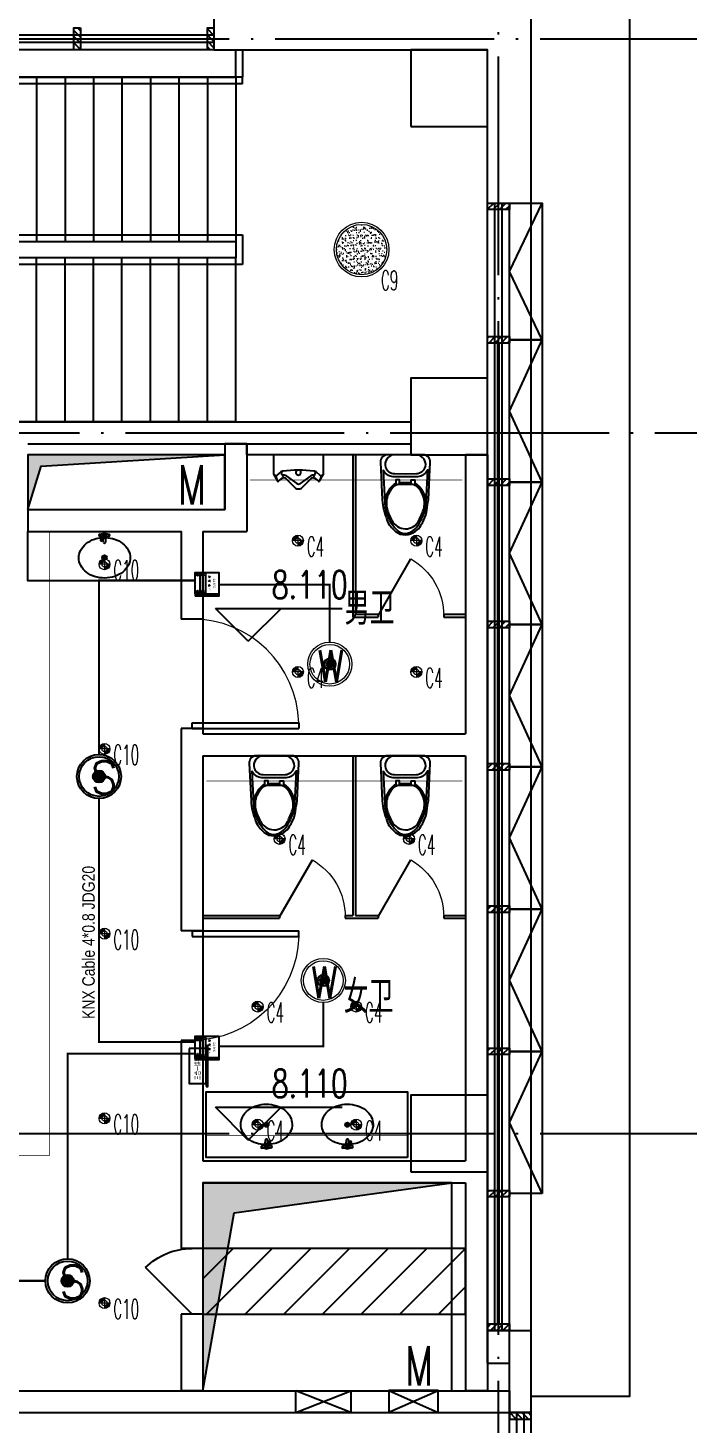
# Model space of a CAD drawing. Extents: x -621157 to 1764546, y -106808 to 741893.
# Drawn here: x 433124 to 439157, y 127345 to 140100 of the extents above; entities that cross this region are included whole.
import ezdxf
from ezdxf.enums import TextEntityAlignment as Align

# ---------------------------------------------------------------- set-up
doc = ezdxf.new("R2010")
doc.units = 0
doc.header["$LTSCALE"] = 1000
doc.header["$MEASUREMENT"] = 0
doc.linetypes.add('XREF-A-101-平面图_t3$0$__DASH', pattern=[0.35, 0.25, -0.1])
doc.linetypes.add('XREF-A-101-平面图_t3$0$DOTE', pattern=[2.42, 2, -0.2, 0.02, -0.2])
for name, color, linetype in [('0-底图', 7, 'Continuous'), ('abb-light', 7, 'Continuous'), ('KNX line', 3, 'Continuous'), ('L_ELEM', 40, 'Continuous'), ('push-button(abb)', 1, 'Continuous'), ('WIRE-照明', 4, 'Continuous'), ('XREF-A-101-平面图_t3$0$A-COLUMN', 8, 'Continuous'), ('XREF-A-101-平面图_t3$0$A-CURTWALL', 8, 'Continuous'), ('XREF-A-101-平面图_t3$0$A-DIM_ELEV', 8, 'Continuous'), ('XREF-A-101-平面图_t3$0$A-DOTE', 8, 'Continuous'), ('XREF-A-101-平面图_t3$0$A-PUB_HATCH', 8, 'Continuous'), ('XREF-A-101-平面图_t3$0$A-ROOF', 8, 'Continuous'), ('XREF-A-101-平面图_t3$0$A-ROOM-CH', 8, 'Continuous'), ('XREF-A-101-平面图_t3$0$A-SEE', 8, 'Continuous'), ('XREF-A-101-平面图_t3$0$A-WALL', 8, 'Continuous'), ('XREF-A-101-平面图_t3$0$A-WALL-FILL', 8, 'Continuous'), ('XREF-A-101-平面图_t3$0$A-WINDOW', 8, 'Continuous'), ('XREF-A-101-平面图_t3$0$A-开启符号', 8, 'Continuous'), ('XREF-A-101-平面图_t3$0$A-背衬铝板', 8, 'Continuous'), ('XREF-A-101-平面图_t3$0$DIM_SYMB', 8, 'Continuous'), ('XREF-A-101-平面图_t3$0$HANDRAIL', 8, 'Continuous'), ('XREF-A-101-平面图_t3$0$I-LVTRY', 8, 'Continuous'), ('XREF-A-101-平面图_t3$0$I-LVTRY-H', 8, 'Continuous'), ('XREF-A-101-平面图_t3$0$LVTRY', 8, 'Continuous'), ('XREF-A-101-平面图_t3$0$M-HOLE', 8, 'Continuous'), ('XREF-A-101-平面图_t3$0$PUB_TEXT', 8, 'Continuous'), ('XREF-A-101-平面图_t3$0$STAIR', 8, 'Continuous'), ('XREF-A-101-平面图_t3$0$WALL', 8, 'Continuous'), ('XREF-A-101-平面图_t3$0$wipess', 8, 'Continuous'), ('控制系统', 6, 'Continuous')]:
    doc.layers.add(name, color=color, linetype=linetype)
doc.layers.add('KNX微波占空', color=4, linetype='Continuous', lineweight=0)
doc.layers.add('LIGHT-INF', color=6, linetype='Continuous', lineweight=0)
doc.styles.add('_TEL_DIM', font='SIMPLEX', dxfattribs={"width": 0.8, "height": 3.5, "bigfont": 'HZTXT'})
doc.styles.add('arch_dim', font='arial.ttf', dxfattribs={"width": 0.8})
doc.styles.add('INF DIM', font='SIMPLEX.SHX', dxfattribs={"width": 0.7, "bigfont": 'hztxt.shx'})
doc.styles.add('SC-25', font='simfang.ttf', dxfattribs={"height": 90})
doc.styles.get("Standard").update_dxf_attribs({"font": 'romans.shx', "bigfont": 'HZDXC.SHX'})
doc.styles.add('XREF-A-101-平面图_t3$0$-HZDXCROMANS', font='ROMANS.shx', dxfattribs={"bigfont": 'HZDXC.shx'})
doc.styles.add('XREF-A-101-平面图_t3$0$_TCH_DIM', font='SIMPLEX', dxfattribs={"bigfont": 'GBCBIG'})
doc.styles.add('XREF-A-101-平面图_t3$0$A-101-0-A-106-0(平面图）最终版参照底图_t3$0$XZC', font='simsun.ttc', dxfattribs={"width": 0.8})
doc.styles.add('XREF-A-101-平面图_t3$0$A-STANDARD', font='SIMPLEX', dxfattribs={"bigfont": 'GBCBIG'})
doc.styles.add('XREF-A-101-平面图_t3$0$hzdxcROMANS', font='ROMANS', dxfattribs={"width": 0.8, "bigfont": 'HZDXC'})
doc.linetypes.add('LED', pattern='A,6,-3.5,["LED",Standard,S=2.54,R=0,X=-2.54,Y=-1.27],-4.8', length=14.3)

# ---------------------------------------------------------------- blocks, each defined once
blk = doc.blocks.new('XREF-A-101-平面图_t3$0$轴网(2)')
at = {"layer": 'XREF-A-101-平面图_t3$0$A-DOTE', "linetype": 'XREF-A-101-平面图_t3$0$DOTE'}
for p, q in [((66500, -3300), (66500, 43300)), ((-3300, 40000), (69800, 40000)), ((55830.8, 36400), (69800, 36400)), ((-3300, 30000), (69800, 30000))]:
    blk.add_line(p, q, dxfattribs=at)
blk = doc.blocks.new('XREF-A-101-平面图_t3$0$G$C869EB286')
at = {"layer": 'XREF-A-101-平面图_t3$0$A-WINDOW'}
h = blk.add_hatch(dxfattribs=at)
h.set_pattern_fill('ANSI31', color=256, scale=25)
h.set_pattern_definition([(45, (-143.957, -89940), (-28.0633, 28.0633), [])])
h.paths.add_polyline_path([(0, 60), (200, 60), (200, 0), (0, 0)])
blk.add_lwpolyline([(0, 60), (200, 60), (200, 0), (0, 0)], close=True, dxfattribs=at)
blk = doc.blocks.new('XREF-A-101-平面图_t3$0$柱网2F')
at = {"layer": 'XREF-A-101-平面图_t3$0$A-COLUMN'}
for points in [[(65700, -800), (66400, -800), (66400, -100), (65700, -100)], [(65700, -3800), (66400, -3800), (66400, -3100), (65700, -3100)], [(65700, -10350), (66400, -10350), (66400, -9650), (65700, -9650)]]:
    blk.add_lwpolyline(points, close=True, dxfattribs=at)
blk = doc.blocks.new('XREF-A-101-平面图_t3$0$G$C93B45DA9')
at = {"layer": 'XREF-A-101-平面图_t3$0$DIM_SYMB'}
for points in [[(-6430, -1100, 0, 0, 0), (-5560, -1100, 80, 0, 0), (-5260, -1100, 0, 0, 0)], [(-5650, -2750, 0, 0, 0), (-1250, -2750, 0, 0, 0), (-1250, -1100, 0, 0, 0), (-4700, -1100, 80, 0, 0), (-5000, -1100, 0, 0, 0)]]:
    blk.add_lwpolyline(points, format="xyseb", dxfattribs=at)
at = {"layer": 'XREF-A-101-平面图_t3$0$HANDRAIL'}
for p, q in [((-2340, -350), (-6360, -350)), ((-6360, -410), (-6360, -350)), ((-2340, -410), (-2340, -350)), ((-2340, -410), (-6360, -410))]:
    blk.add_line(p, q, dxfattribs=at)
for points in [[(-6360, -100), (-6300, -100), (-6300, -350), (-6360, -350)], [(-2400, -100), (-2340, -100), (-2340, -350), (-2400, -350)]]:
    blk.add_lwpolyline(points, close=True, dxfattribs=at)
at = {"layer": 'XREF-A-101-平面图_t3$0$STAIR'}
for p, q in [((-6300, -350), (-5621, -350)), ((-6300, -350), (-6300, -1850)), ((-6040, -350), (-6040, -1850)), ((-5780, -350), (-5780, -1850)), ((-5621, -350), (-5225, -1036)), ((-5505, -350), (-2400, -350)), ((-5505, -350), (-5125, -1009)), ((-5260, -350), (-5260, -775)), ((-5000, -350), (-5000, -1225)), ((-4740, -350), (-4740, -1675)), ((-4480, -350), (-4480, -1850)), ((-4220, -350), (-4220, -1850)), ((-3960, -350), (-3960, -1850)), ((-3700, -350), (-3700, -1850)), ((-3440, -350), (-3440, -1850)), ((-3180, -350), (-3180, -1850)), ((-2920, -350), (-2920, -1850)), ((-2660, -350), (-2660, -1850)), ((-2400, -350), (-2400, -1850)), ((-5520, -525), (-5520, -1850)), ((-5260, -975), (-5260, -1850)), ((-5225, -1036), (-5053, -989)), ((-5053, -989), (-5225, -1195)), ((-5225, -1195), (-5045, -1147)), ((-5045, -1147), (-4639, -1850)), ((-5145, -1174), (-4755, -1850)), ((-5000, -1425), (-5000, -1850)), ((-6360, -2060), (-6360, -1790)), ((-6360, -1790), (-2340, -1790)), ((-6300, -1850), (-6300, -2000)), ((-6300, -1850), (-4755, -1850)), ((-6300, -2000), (-6300, -1850)), ((-6300, -1850), (-2400, -1850)), ((-4639, -1850), (-2400, -1850)), ((-2400, -1850), (-2400, -2000)), ((-2340, -1790), (-2340, -2060)), ((-2400, -2000), (-6300, -2000)), ((-2400, -2000), (-5520, -2000)), ((-5520, -3500), (-5520, -2000)), ((-5260, -3500), (-5260, -2000)), ((-5000, -3500), (-5000, -2000)), ((-4740, -3500), (-4740, -2000)), ((-4480, -3500), (-4480, -2000)), ((-4220, -3500), (-4220, -2000)), ((-3960, -3500), (-3960, -2000)), ((-3700, -3500), (-3700, -2000)), ((-3440, -3500), (-3440, -2000)), ((-3180, -3500), (-3180, -2000)), ((-2920, -3500), (-2920, -2000)), ((-2660, -3500), (-2660, -2000)), ((-2400, -3500), (-2400, -2000)), ((-2340, -2060), (-6360, -2060)), ((-2400, -3500), (-5520, -3500))]:
    blk.add_line(p, q, dxfattribs=at)
blk.add_lwpolyline([(-6300, -350), (-6300, -100)], dxfattribs=at)
at = {"layer": 'XREF-A-101-平面图_t3$0$WALL'}
for p in [(-2600, -100), (-2400, -100)]:
    blk.add_line(p, (-2400, -100), dxfattribs=at)
at = {"layer": 'XREF-A-101-平面图_t3$0$PUB_TEXT', "style": 'XREF-A-101-平面图_t3$0$_TCH_DIM'}
blk.add_text('下', height=338, dxfattribs=at).set_placement((-5945, -2925))
blk = doc.blocks.new('XREF-A-101-平面图_t3$0$ROOM')
at = {"layer": 'XREF-A-101-平面图_t3$0$A-ROOM-CH', "style": 'XREF-A-101-平面图_t3$0$-HZDXCROMANS', "width": 0.6}
for tag, p in [('中文房间名称', (0, -1000)), ('英文房间名称', (0, -1500))]:
    blk.add_attdef(tag, text='', height=300, dxfattribs=at).set_placement(p, align=Align.CENTER)
blk = doc.blocks.new('XREF-A-101-平面图_t3$0$URN--02')
blk.add_wipeout([(-457, 0), (0, 0), (0, -178), (-36, -240), (-36, -240), (-36, -241), (-37, -241), (-37, -241), (-37, -241), (-37, -241), (-38, -242), (-38, -242), (-39, -242), (-40, -243), (-41, -243), (-41, -243), (-42, -243), (-43, -243), (-44, -242), (-45, -242), (-45, -242), (-46, -241), (-47, -240), (-48, -239), (-52, -236), (-58, -231), (-64, -226), (-70, -221), (-76, -217), (-79, -214), (-83, -211), (-88, -209), (-84, -211), (-90, -209), (-95, -208), (-100, -208), (-104, -210), (-108, -211), (-112, -214), (-116, -219), (-120, -223), (-181, -285), (-198, -303), (-203, -306), (-211, -309), (-218, -311), (-222, -311), (-235, -311), (-244, -310), (-250, -308), (-257, -304), (-262, -300), (-271, -290), (-282, -279), (-294, -267), (-304, -257), (-314, -246), (-330, -230), (-339, -221), (-345, -215), (-352, -210), (-356, -209), (-361, -208), (-368, -209), (-378, -214), (-395, -228), (-412, -241), (-413, -242), (-415, -243), (-417, -243), (-420, -242), (-421, -240), (-457, -178)]).dxf.layer = 'XREF-A-101-平面图_t3$0$wipess'
at = {"color": 0, "linetype": 'Continuous'}
blk.add_lwpolyline([(-222, -311, 0.202919), (-195, -300), (-113, -216, -0.389432), (-79, -214), (-45, -241, 0.462615), (-36, -240), (0, -178), (0, 0), (-457, 0), (-457, -178), (-421, -240, 0.462594), (-412, -241), (-378, -214, -0.372868), (-345, -215), (-262, -300, 0.202811), (-235, -311)], format="xyb", close=True, dxfattribs=at)
at = {"color": 35}
for points in [[(-457, -178), (-439, -192, 0.359145), (-431, -192)], [(-85, -149, 0.063072), (-372, -149)], [(-237, -140, 5.328794), (-220, -140)], [(-67, -157, 0.147155), (-87, -149)], [(0, -178), (-18, -192, -0.359152), (-26, -192), (-67, -157)]]:
    blk.add_lwpolyline(points, format="xyb", dxfattribs=at)
at = {"color": 39}
for points in [[(-435, -194), (-422, -238)], [(-376, -188), (-383, -165)], [(-341, -193), (-243, -262)], [(-116, -193), (-214, -262)], [(-81, -188), (-74, -165)], [(-22, -194), (-35, -238)]]:
    blk.add_lwpolyline(points, dxfattribs=at)
at = {"color": 35}
blk.add_lwpolyline([(-390, -157), (-431, -192)], dxfattribs=at)
at = {"color": 39}
for points in [[(-370, -149, 0.147155), (-390, -157)], [(-372, -149, 0.460813), (-383, -165)], [(-341, -193, 0.216515), (-377, -186)], [(-376, -188, 0.333711), (-364, -197)], [(-80, -186, 0.216515), (-116, -193)], [(-93, -197, 0.33371), (-81, -188)], [(-74, -165, 0.460816), (-85, -149)], [(-243, -262, 0.319648), (-214, -262)]]:
    blk.add_lwpolyline(points, format="xyb", dxfattribs=at)
blk = doc.blocks.new('XREF-A-101-平面图_t3$0$$lvtry$00000194')
at = {"color": 0}
for p, q in [((-17, -27), (-17, -17)), ((17, -27), (17, -17))]:
    blk.add_line(p, q, dxfattribs=at)
blk.add_lwpolyline([(14, -39, -0.067374), (92, -53, -0.088152), (166, -93, -0.105269), (218, -155, -0.121685), (235, -224, -0.121685), (218, -292, -0.105269), (166, -355, -0.088152), (92, -394, -0.078966), (0, -409, -0.078966), (-92, -394, -0.088152), (-166, -355, -0.105269), (-218, -292, -0.121685), (-235, -224, -0.121685), (-218, -155, -0.105269), (-166, -93, -0.088152), (-92, -53, -0.059935), (-23, -40, -0.059935)], format="xyb", dxfattribs=at)
for centre, radius in [((0, -27), 16.7), ((0, -221), 20), ((0, -221), 15)]:
    blk.add_circle(centre, radius, dxfattribs=at)
for centre, radius, start, end in [((0, -17), 16.7, 0, 180), ((-40, -17), 10.1, 106.6096, 258.1648), ((-64, 250), 259, 274.7069, 282.3732), ((-75, -197), 173, 71.36, 79.1873), ((-29, -63), 6.77, 155.344, 308.3224), ((-171, 35), 166, 324.8411, 338.1337), ((-171, 35), 170, 324.8411, 331.3523), ((-29, -63), 3.37, 155.344, 308.3224), ((100, -178), 170, 132.3141, 138.8253), ((100, -178), 166, 125.5327, 138.8253), ((-12, -42), 10.6, 201.8924, 261.774), ((-381, -99), 372, 2.3982, 6.7627), ((0, -80), 9.9, 201.7837, 338.2163), ((64, 250), 259, 257.6268, 265.2931), ((381, -99), 372, 170.1008, 177.6018), ((75, -197), 173, 100.8127, 110.4191), ((40, -17), 10.1, 281.8352, 73.3904)]:
    blk.add_arc(centre, radius, start, end, dxfattribs=at)
for p in [(0, -27), (0, -221)]:
    blk.add_point(p, dxfattribs=at)
blk = doc.blocks.new('XREF-A-101-平面图_t3$0$马桶A')
blk.add_wipeout([(227, 298), (227, 304), (226, 310), (225, 316), (223, 322), (221, 328), (219, 333), (215, 338), (212, 343), (207, 347), (203, 351), (198, 355), (193, 358), (187, 361), (181, 363), (175, 364), (169, 365), (163, 365), (-163, 365), (-169, 365), (-175, 364), (-181, 363), (-187, 361), (-193, 358), (-198, 355), (-203, 351), (-207, 347), (-212, 343), (-215, 338), (-219, 333), (-221, 328), (-224, 322), (-225, 316), (-226, 310), (-227, 304), (-227, 298), (-211, -47), (-208, -78), (-203, -108), (-197, -139), (-170, -228), (-164, -243), (-156, -259), (-148, -273), (-137, -287), (-115, -312), (-90, -335), (-82, -342), (-73, -348), (-63, -353), (-53, -357), (-43, -361), (-32, -363), (-22, -365), (-11, -365), (0, -365), (16, -363), (31, -360), (47, -356), (62, -350), (76, -343), (90, -335), (102, -327), (114, -317), (124, -306), (133, -294), (141, -281), (169, -230), (179, -209), (187, -186), (193, -163), (196, -140), (211, -47)]).dxf.layer = 'XREF-A-101-平面图_t3$0$wipess'
at = {"color": 35, "linetype": 'ByBlock'}
blk.add_line((53, 109), (-53, 109), dxfattribs=at)
at = {"color": 0, "linetype": 'Continuous'}
blk.add_lwpolyline([(227, 298, 0.431726), (163, 365), (-163, 365, 0.431435), (-227, 298), (-211, -47, 0.05293), (-197, -139, 0.015625), (-170, -228, 0.092508), (-137, -287, 0.041886), (-90, -335, 0.199313), (0, -365, 0.124065), (90, -335, 0.122705), (141, -281, 0.00916), (169, -230, 0.093585), (196, -140, -0.024039), (211, -47)], format="xyb", close=True, dxfattribs=at)
at = {"color": 35}
for points in [[(-101, 194), (0, 190), (101, 194, 0.31346), (183, 257, 0.214355), (170, 326, 0.233297), (103, 365), (-107, 365, 0.214741), (-170, 326, 0.214469), (-182, 253, 0.149897), (-150, 211, 0.149897), (-101, 194)], [(-204, 229), (-189, -72, 0.039846), (-181, -133, 0.096207), (-126, -263, 0.060028), (-69, -329, 0.204422), (0, -353, 0.133941), (69, -329, 0.129163), (125, -263, -0.000598), (157, -200, 0.056687), (181, -133, 0.051135), (189, -72), (204, 229, -0.272391), (111, 165), (-111, 165, -0.270676), (-204, 229)], [(107, 73, 0.09365), (83, 89, 0.098915), (54, 95), (-55, 95, 0.096282), (-83, 89, 0.096282), (-108, 73, 0.05557), (-140, 34, 0.05557), (-163, -11, 0.092989), (-174, -76, 0.063501), (-167, -129, 0.057856), (-124, -235, 0.268831), (0, -311, 0.294074), (124, -235, 0.034416), (167, -129, 0.087024), (174, -76, 0.134611), (140, 34, 0.061058), (107, 73)]]:
    blk.add_lwpolyline(points, format="xyb", close=True, dxfattribs=at)
at = {"color": 35, "linetype": 'ByBlock'}
for points in [[(-53, 95), (-53, 136), (-87, 136), (-87, 88)], [(53, 95), (53, 136), (86, 136), (86, 88)]]:
    blk.add_lwpolyline(points, dxfattribs=at)
for centre, start, end in [((52, -92), 124.5259, 171.7782), ((-52, -92), 8.2064, 55.4741)]:
    blk.add_arc(centre, 244, start, end, dxfattribs=at)
blk = doc.blocks.new('XREF-A-101-平面图_t3$0$A-VEGA-2-LAY-1-01（B栋办公楼）$0$$TCHSYS$APDOOR2D')
blk.add_line((0.5, 0), (0, 0.866))
at = {"lineweight": 13}
blk.add_arc((0.5, 0), 1, 120, 180, dxfattribs=at)
blk = doc.blocks.new('XREF-A-101-平面图_t3$0$A-101-0-A-106-0(平面图）最终版参照底图_t3$0$A$C852bf139')
at = {"ltscale": 100}
for points in [[(-25, 157), (-345, 157), (-345, 0), (-25, 0)], [(-370, 0), (-370, -13), (0, -13), (0, 0)]]:
    blk.add_lwpolyline(points, close=True, dxfattribs=at)
at = {"style": 'XREF-A-101-平面图_t3$0$A-101-0-A-106-0(平面图）最终版参照底图_t3$0$XZC', "width": 0.6}
blk.add_text('三合一烘手器', height=50, dxfattribs=at).set_placement((-185, 79), align=Align.MIDDLE_CENTER)
blk = doc.blocks.new('XREF-A-101-平面图_t3$0$G$CCB870F7D')
at = {"layer": 'XREF-A-101-平面图_t3$0$LVTRY'}
for p, q in [((65070, -3700), (65070, -5182)), ((65095, -3700), (65095, -5157)), ((65070, -5182), (65300, -5182)), ((65095, -5157), (65300, -5157)), ((65900, -5157), (66100, -5157)), ((65900, -5182), (66100, -5182)), ((65070, -6450), (65070, -7908)), ((65095, -6450), (65095, -7908)), ((63700, -7908), (64400, -7908)), ((65000, -7908), (65070, -7908)), ((65095, -7908), (65300, -7908)), ((65900, -7908), (66100, -7908)), ((63700, -7933), (64400, -7933)), ((65000, -7933), (65100, -7933)), ((65100, -7933), (65300, -7933)), ((65900, -7933), (66100, -7933))]:
    blk.add_line(p, q, dxfattribs=at)
for points in [[(62100, -4400), (63500, -4400), (63500, -4850), (62100, -4850)], [(65570, -10120), (63730, -10120), (63730, -9520), (65570, -9520)]]:
    blk.add_lwpolyline(points, close=True, dxfattribs=at)
for points in [[(65300, -5157), (65300, -5182)], [(65900, -5157), (65900, -5182)], [(64400, -7908), (64400, -7933)], [(65000, -7908), (65000, -7933)], [(65300, -7908), (65300, -7933)], [(65900, -7908), (65900, -7933)]]:
    blk.add_lwpolyline(points, dxfattribs=at)
at = {"layer": 'XREF-A-101-平面图_t3$0$I-LVTRY', "rotation": 89.99999999999999}
blk.add_blockref('XREF-A-101-平面图_t3$0$A-101-0-A-106-0(平面图）最终版参照底图_t3$0$A$C852bf139', (63730, -9100), dxfattribs=at)
at = {"layer": 'XREF-A-101-平面图_t3$0$I-LVTRY-H'}
blk.add_blockref('XREF-A-101-平面图_t3$0$URN--02', (64801, -3700), dxfattribs=at)
at = {"layer": 'XREF-A-101-平面图_t3$0$LVTRY'}
for p, rotation in [((62799, -4417), 0.3060095053980139), ((64281, -10041), 180.3060095053976), ((65021, -10041), 180.3060095053976)]:
    blk.add_blockref('XREF-A-101-平面图_t3$0$$lvtry$00000194', p, dxfattribs=dict(at, rotation=rotation))
at = {"layer": 'XREF-A-101-平面图_t3$0$LVTRY', "xscale": -600, "yscale": 600, "zscale": 25}
for p in [(65600, -5170), (64700, -7920), (65600, -7920)]:
    blk.add_blockref('XREF-A-101-平面图_t3$0$A-VEGA-2-LAY-1-01（B栋办公楼）$0$$TCHSYS$APDOOR2D', p, dxfattribs=at)
at = {"layer": 'XREF-A-101-平面图_t3$0$LVTRY'}
for p in [(64350, -6815), (65550, -6815)]:
    blk.add_blockref('XREF-A-101-平面图_t3$0$马桶A', p, dxfattribs=at)
blk.add_lwpolyline([(64100, -3600), (65600, -3600), (65600, -3700), (64100, -3700)], close=True, dxfattribs=at)
blk.add_blockref('XREF-A-101-平面图_t3$0$马桶A', (65550, -4065), dxfattribs=at)
blk = doc.blocks.new('XREF-A-101-平面图_t3$0$DOOR2DLIB$SYSLIB$00000107')
at = {"color": 0}
for p, q in [((0.45, 0.975), (0.5, 0.975)), ((0.45, 0), (0.45, 0.975)), ((0.5, 0), (0.5, 0.975)), ((0.5, 0), (0.45, 0))]:
    blk.add_line(p, q, dxfattribs=at)
at = {"color": 0, "lineweight": 13}
blk.add_arc((0.475, 0), 0.975, 91.4693, 180, dxfattribs=at)
blk = doc.blocks.new('XREF-A-101-平面图_t3$0$WINDOW2DLIB$SYSLIB$00000001')
at = {"color": 0}
for points in [[(-0.5, 0.5), (-0.5, -0.5)], [(-0.5, 0.5), (0.5, 0.5)], [(0.5, -0.5), (0.5, 0.5)], [(0.5, 0.1667), (-0.5, 0.1667)], [(0.5, -0.1667), (-0.5, -0.1667)], [(-0.5, -0.5), (0.5, -0.5)]]:
    blk.add_lwpolyline(points, dxfattribs=at)
blk = doc.blocks.new('XREF-A-101-平面图_t3$0$DOOR2DLIB$SYSLIB$00000101')
at = {"color": 0}
blk.add_line((0.5, 0), (-0.207, 0.707), dxfattribs=at)
blk.add_arc((0.5, 0), 1, 135, 180, dxfattribs=at)
blk = doc.blocks.new('XREF-A-101-平面图_t3')
at = {"layer": 'XREF-A-101-平面图_t3$0$A-CURTWALL'}
for p, q in [((263900, 140033), (248400, 140033)), ((263900, 139967), (248400, 139967)), ((263900, 139900), (248400, 139900)), ((266400, 128200), (266400, 138500)), ((266467, 128200), (266467, 138500)), ((266533, 128200), (266533, 138500)), ((266600, 128200), (266600, 138500))]:
    blk.add_line(p, q, dxfattribs=at)
at = {"layer": 'XREF-A-101-平面图_t3$0$A-WALL'}
for p, q in [((266400, 136200), (266400, 133650)), ((266400, 133650), (266400, 133450)), ((266400, 133450), (266400, 129650)), ((266400, 129650), (266400, 127650)), ((266600, 127650), (266600, 127450))]:
    blk.add_line(p, q, dxfattribs=at)
at = {"layer": 'XREF-A-101-平面图_t3$0$A-WALL-FILL', "color": 171}
for p, q in [((263900, 140300), (263900, 139900)), ((266800, 138500), (266800, 140300)), ((263900, 139900), (266400, 139900)), ((266400, 138500), (266400, 139900)), ((266400, 138500), (266800, 138500)), ((266400, 127900), (266400, 128200)), ((266400, 128200), (266600, 128200)), ((266600, 127900), (266600, 128200)), ((266600, 127450), (266600, 128200)), ((266600, 128200), (266800, 128200)), ((266800, 127450), (266800, 128200)), ((266400, 127900), (266600, 127900))]:
    blk.add_line(p, q, dxfattribs=at)
blk.add_lwpolyline([(266600, 127450), (266800, 127450)], dxfattribs=at)
at = {"layer": 'XREF-A-101-平面图_t3$0$A-开启符号', "linetype": 'Continuous'}
for points in [[(266900, 137250), (266600, 137250), (266600, 138500), (266900, 138500)], [(266900, 135950), (266600, 135950), (266600, 137250), (266900, 137250)], [(266900, 134650), (266600, 134650), (266600, 135950), (266900, 135950)], [(266900, 133350), (266600, 133350), (266600, 134650), (266900, 134650)], [(266900, 132050), (266600, 132050), (266600, 133350), (266900, 133350)], [(266900, 130750), (266600, 130750), (266600, 132050), (266900, 132050)], [(266900, 129450), (266600, 129450), (266600, 130750), (266900, 130750)]]:
    blk.add_lwpolyline(points, close=True, dxfattribs=at)
for points in [[(266900, 137250), (266600, 137875), (266900, 138500)], [(266900, 135950), (266600, 136600), (266900, 137250)], [(266900, 134650), (266600, 135300), (266900, 135950)], [(266900, 133350), (266600, 134000), (266900, 134650)], [(266900, 132050), (266600, 132700), (266900, 133350)], [(266900, 130750), (266600, 131400), (266900, 132050)], [(266900, 129450), (266600, 130100), (266900, 130750)]]:
    blk.add_lwpolyline(points, dxfattribs=at)
at = {"layer": 'XREF-A-101-平面图_t3$0$A-背衬铝板', "color": 6, "linetype": 'XREF-A-101-平面图_t3$0$__DASH', "ltscale": 0.5, "const_width": 30}
blk.add_lwpolyline([(266500, 128260), (266500, 137220)], dxfattribs=at)
blk.add_blockref('XREF-A-101-平面图_t3$0$G$CCB870F7D', (200100, 139900))
at = {"layer": 'XREF-A-101-平面图_t3$0$A-WINDOW'}
for p, rotation in [((262620, 140100), 270), ((263840, 140100), 270), ((266600, 138500), 180), ((266600, 137280), 180), ((266600, 135980), 180), ((266600, 134680), 180), ((266600, 133380), 180), ((266600, 132080), 180), ((266600, 130780), 180), ((266600, 129480), 180), ((266600, 128260), 180)]:
    blk.add_blockref('XREF-A-101-平面图_t3$0$G$C869EB286', p, dxfattribs=dict(at, rotation=rotation))
at = {"layer": 'XREF-A-101-平面图_t3$0$A-WINDOW', "xscale": -1}
blk.add_blockref('XREF-A-101-平面图_t3$0$G$C869EB286', (266800, 127390), dxfattribs=at)
at = {"layer": 'XREF-A-101-平面图_t3$0$A-WINDOW', "xscale": 7100.000000004191, "yscale": 200, "zscale": 7100.000000004191, "rotation": 90}
blk.add_blockref('XREF-A-101-平面图_t3$0$WINDOW2DLIB$SYSLIB$00000001', (266700, 123900), dxfattribs=at)
at = {"layer": 'XREF-A-101-平面图_t3$0$A-PUB_HATCH'}
h = blk.add_hatch(color=256, dxfattribs=at)
h.dxf.hatch_style = 1
h.paths.add_polyline_path([(264000, 136200), (262200, 136200), (262200, 135700), (262322, 136096)])
h = blk.add_hatch(color=256, dxfattribs=at)
h.dxf.hatch_style = 1
h.paths.add_polyline_path([(266075, 129550), (263800, 129550), (263800, 127650), (264084, 129274)])
at = {"layer": 'XREF-A-101-平面图_t3$0$A-SEE', "transparency": 33554559}
h = blk.add_hatch(dxfattribs=at)
h.set_pattern_fill('普通砖', color=256, scale=100)
h.set_pattern_definition([(45, (0, 479.5), (-176.77677, 176.77677), [])])
h.paths.add_polyline_path([(263800, 128350), (266200, 128350), (266200, 128950), (263800, 128950)])
at = {"layer": 'XREF-A-101-平面图_t3$0$A-DIM_ELEV'}
for p, q in [((264214, 134496), (263914, 134796)), ((263914, 134796), (265071, 134796)), ((264214, 134496), (264514, 134796)), ((264214, 129940), (263914, 130240)), ((263914, 130240), (265071, 130240)), ((264214, 129940), (264514, 130240))]:
    blk.add_line(p, q, dxfattribs=at)
at = {"layer": 'XREF-A-101-平面图_t3$0$A-ROOF'}
blk.add_lwpolyline([(266800, 127600), (267700, 127600), (267700, 141200), (247200, 141200), (247200, 140300)], dxfattribs=at)
at = {"layer": 'XREF-A-101-平面图_t3$0$A-SEE'}
blk.add_lwpolyline([(266800, 128200), (266800, 140300), (248400, 140300)], dxfattribs=at)
at = {"layer": 'XREF-A-101-平面图_t3$0$A-SEE', "transparency": 33554559}
blk.add_lwpolyline([(263800, 128350), (266200, 128350), (266200, 128950), (263800, 128950)], close=True, dxfattribs=at)
at = {"layer": 'XREF-A-101-平面图_t3$0$A-WALL'}
for p, q in [((264000, 136300), (264000, 135700)), ((264200, 136300), (264000, 136300)), ((264200, 136300), (264200, 135500)), ((266200, 136200), (266200, 133650)), ((266400, 136200), (266200, 136200)), ((262200, 135700), (263700, 135700)), ((262200, 135700), (262200, 135500)), ((263700, 135700), (264000, 135700)), ((262200, 135500), (263600, 135500)), ((263600, 135500), (263600, 134700)), ((263800, 135500), (263800, 134700)), ((263800, 135500), (264200, 135500)), ((263600, 133700), (263600, 133550)), ((263800, 133700), (263800, 133650)), ((263600, 133550), (263600, 131850)), ((263800, 133650), (266200, 133650)), ((263800, 133450), (263800, 131850)), ((263800, 133450), (266200, 133450)), ((266200, 133450), (266200, 129750)), ((263600, 130850), (263600, 129650)), ((263800, 130850), (263800, 129750)), ((263800, 129750), (266200, 129750)), ((263600, 129650), (263600, 128950)), ((263800, 129550), (266200, 129550)), ((263800, 129550), (263800, 128950)), ((266200, 129550), (266200, 127650)), ((263600, 128350), (263600, 127650)), ((263800, 128350), (263800, 127650)), ((260300, 127650), (266600, 127650)), ((263800, 127650), (263600, 127650)), ((266400, 127650), (266200, 127650)), ((260500, 127450), (266600, 127450))]:
    blk.add_line(p, q, dxfattribs=at)
for points in [[(263800, 134700), (263600, 134700)], [(263800, 133700), (263600, 133700)], [(263800, 131850), (263600, 131850)], [(263800, 130850), (263600, 130850)], [(263800, 128950), (263600, 128950)], [(263800, 128350), (263600, 128350)]]:
    blk.add_lwpolyline(points, dxfattribs=at)
at = {"layer": 'XREF-A-101-平面图_t3$0$A-WALL-FILL', "color": 171}
for p, q in [((262100, 136500), (265700, 136500)), ((265700, 136500), (265700, 136300)), ((262200, 136300), (265700, 136300))]:
    blk.add_line(p, q, dxfattribs=at)
at = {"layer": 'XREF-A-101-平面图_t3$0$A-WINDOW'}
for p, q in [((263800, 134700), (263800, 133700)), ((263800, 131850), (263800, 130850))]:
    blk.add_line(p, q, dxfattribs=at)
at = {"layer": 'XREF-A-101-平面图_t3$0$M-HOLE'}
for points in [[(262200, 135700), (264000, 135700), (264000, 136200), (262200, 136200)], [(263800, 127650), (266075, 127650), (266075, 129550), (263800, 129550)], [(264650, 127650), (265150, 127650), (265150, 127450), (264650, 127450)], [(265500, 127450), (265950, 127450), (265950, 127651), (265500, 127651)]]:
    blk.add_lwpolyline(points, close=True, dxfattribs=at)
for points in [[(264000, 136200), (262200, 136200), (262200, 135700), (262322, 136096), (264000, 136200)], [(266075, 129550), (263800, 129550), (263800, 127650), (264084, 129274), (266075, 129550)], [(264650, 127450), (265150, 127650)], [(265150, 127450), (264650, 127650)], [(265500, 127651), (265950, 127450)], [(265948, 127650), (265500, 127451)]]:
    blk.add_lwpolyline(points, dxfattribs=at)
blk.add_blockref('XREF-A-101-平面图_t3$0$G$C93B45DA9', (266500, 140000))
at = {"layer": 'XREF-A-101-平面图_t3$0$A-COLUMN'}
blk.add_blockref('XREF-A-101-平面图_t3$0$柱网2F', (200000, 140000), dxfattribs=at)
at = {"layer": 'XREF-A-101-平面图_t3$0$A-DOTE'}
blk.add_blockref('XREF-A-101-平面图_t3$0$轴网(2)', (200000, 100000), dxfattribs=at)
at = {"layer": 'XREF-A-101-平面图_t3$0$A-ROOM-CH'}
ref = blk.add_blockref('XREF-A-101-平面图_t3$0$ROOM', (265323, 135647), dxfattribs=at)
ref.add_attrib('中文房间名称', '男卫', dxfattribs={"height": 300, "style": 'XREF-A-101-平面图_t3$0$-HZDXCROMANS', "width": 0.8}).set_placement((265323, 134647), align=Align.CENTER)
ref = blk.add_blockref('XREF-A-101-平面图_t3$0$ROOM', (265313, 132098), dxfattribs=at)
ref.add_attrib('中文房间名称', '女卫', dxfattribs={"height": 300, "style": 'XREF-A-101-平面图_t3$0$-HZDXCROMANS', "width": 0.8}).set_placement((265313, 131098), align=Align.CENTER)
at = {"layer": 'XREF-A-101-平面图_t3$0$A-WINDOW', "rotation": 270.0000000000008}
for name, p, xscale, yscale, zscale in [('XREF-A-101-平面图_t3$0$DOOR2DLIB$SYSLIB$00000107', (263700, 134200), 1000, 1000, 1000), ('XREF-A-101-平面图_t3$0$DOOR2DLIB$SYSLIB$00000107', (263700, 131350), -1000, 1000, -1000), ('XREF-A-101-平面图_t3$0$DOOR2DLIB$SYSLIB$00000101', (263700, 128650), 600, -600, 600)]:
    blk.add_blockref(name, p, dxfattribs=dict(at, xscale=xscale, yscale=yscale, zscale=zscale))
at = {"layer": 'XREF-A-101-平面图_t3$0$A-DIM_ELEV', "color": 7, "style": 'XREF-A-101-平面图_t3$0$A-STANDARD', "width": 0.705882}
for p in [(264429, 134886), (264429, 130330)]:
    blk.add_text('8.110', height=255, dxfattribs=at).set_placement(p)
at = {"layer": 'XREF-A-101-平面图_t3$0$M-HOLE', "style": 'XREF-A-101-平面图_t3$0$hzdxcROMANS', "width": 0.7}
for p in [(263571, 135746), (265646, 127696)]:
    blk.add_text('M', height=360, dxfattribs=at).set_placement(p)
blk = doc.blocks.new('*U24682')
h = blk.add_hatch(color=8)
h.dxf.hatch_style = 1
h.paths.add_polyline_path([(-50, 0), (-24, 0, -0.414214), (0, 24), (0, 50, 0.414214)])
h.paths.add_polyline_path([(0, -24), (0, -50, 0.414214), (50, 0), (24, 0, -0.414214)])
at = {"color": 8}
for points in [[(50, 0), (-50, 0)], [(0, 50), (0, -50)]]:
    blk.add_lwpolyline(points, dxfattribs=at)
blk.add_circle((0, 0), 50)
blk.add_circle((0, 0), 24.5, dxfattribs=at)
at = {"style": 'INF DIM', "width": 0.5}
blk.add_text('C10', height=180, dxfattribs=at).set_placement((81, -144))
blk = doc.blocks.new('A$C8c40f85b')
h = blk.add_hatch()
h.set_pattern_fill('AR-SAND', color=251)
h.set_pattern_definition([(37.5, (-207815.466, -137699.18), (-1.600031, 48.941324), [0, -38.608, 0, -43.18, 0, -41.275]), (7.5, (-207815.466, -137699.18), (44.952328, 71.68251), [0, -20.828, 0, -34.798, 0, -13.335]), (327.5, (-207846.71, -137699.18), (79.099237, 0.1437185), [0, -12.7, 0, -45.72, 0, -59.69]), (317.5, (-207846.71, -137699.18), (76.355645, 22.292932), [0, -6.35, 0, -29.972, 0, -34.29])])
edge = h.paths.add_edge_path()
edge.add_arc((0, 0), 230, 0, 360)
blk.add_circle((0, 0), 250)
at = {"color": 251}
blk.add_circle((0, 0), 230, dxfattribs=at)
at = {"style": 'INF DIM', "width": 0.5}
blk.add_text('C9', height=180, dxfattribs=at).set_placement((177, -371))
blk = doc.blocks.new('A$C6b6344d6')
h = blk.add_hatch(color=8)
h.dxf.hatch_style = 1
h.paths.add_polyline_path([(-50, 0), (-24, 0, -0.414214), (0, 24), (0, 50, 0.414214)])
h.paths.add_polyline_path([(0, -24), (0, -50, 0.414214), (50, 0), (24, 0, -0.414214)])
at = {"color": 8}
for points in [[(50, 0), (-50, 0)], [(0, 50), (0, -50)]]:
    blk.add_lwpolyline(points, dxfattribs=at)
blk.add_circle((0, 0), 50)
blk.add_circle((0, 0), 24.5, dxfattribs=at)
at = {"style": 'INF DIM', "width": 0.5}
blk.add_text('C4', height=180, dxfattribs=at).set_placement((81, -144))
blk = doc.blocks.new('G$CDFF05B24')
at = {"layer": 'LIGHT-INF', "color": 6, "linetype": 'LED', "ltscale": 0.05, "const_width": 5}
for points in [[(64230, -4030), (66170, -4030)], [(5400, -10200), (8900, -10200), (8900, -10600), (57600, -10600), (57600, -10200), (62400, -10200), (62400, -4500)], [(63830, -6780), (66170, -6780)], [(63830, -10020), (65670, -10020)]]:
    blk.add_lwpolyline(points, dxfattribs=at)
at = {"layer": 'LIGHT-INF', "color": 6}
for name, p in [('A$C8c40f85b', (65250, -1925)), ('A$C6b6344d6', (64668, -4584)), ('A$C6b6344d6', (65750, -4584)), ('*U24682', (62900, -4800)), ('A$C6b6344d6', (64668, -5784)), ('A$C6b6344d6', (65750, -5784)), ('*U24682', (62900, -6487)), ('A$C6b6344d6', (64500, -7309)), ('A$C6b6344d6', (65683, -7309)), ('*U24682', (62900, -8175)), ('A$C6b6344d6', (64300, -8841)), ('A$C6b6344d6', (65200, -8841)), ('*U24682', (62900, -9862)), ('A$C6b6344d6', (64300, -9920)), ('A$C6b6344d6', (65200, -9920)), ('*U24682', (62900, -11550))]:
    blk.add_blockref(name, p, dxfattribs=at)
blk = doc.blocks.new('804')
at = {"layer": '控制系统'}
for p, q in [((27.2, 0), (-27.2, 0)), ((25.1, 10.4), (-25.1, -10.4)), ((-25.1, 10.4), (25.1, -10.4)), ((-19.2, 19.2), (19.2, -19.2)), ((19.2, 19.2), (-19.2, -19.2)), ((-10.4, 25.1), (10.4, -25.1)), ((10.4, 25.1), (-10.4, -25.1)), ((0, 27.2), (0, -27.2))]:
    blk.add_line(p, q, dxfattribs=at)
for radius in [112.4, 100.9, 31, 27.2]:
    blk.add_circle((0, 0), radius, dxfattribs=at)
at = {"color": 7, "style": '_TEL_DIM', "width": 0.8}
blk.add_text('s', height=250, dxfattribs=at).set_placement((-46.3, -88.8))
blk = doc.blocks.new('KNX微波占空')
at = {"layer": 'KNX微波占空'}
for p, q in [((11042.8, 35208), (10993.9, 35208)), ((11040.9, 35217.3), (10995.8, 35198.6)), ((10995.8, 35217.3), (11040.9, 35198.6)), ((11001.1, 35225.3), (11035.6, 35190.7)), ((11035.6, 35225.3), (11001.1, 35190.7)), ((11009, 35230.6), (11027.7, 35185.4)), ((11027.7, 35230.6), (11009, 35185.4)), ((11018.4, 35232.4), (11018.4, 35183.6))]:
    blk.add_line(p, q, dxfattribs=at)
for radius in [100.8, 90.6, 27.8, 24.4]:
    blk.add_circle((11018.4, 35208), radius, dxfattribs=at)
at = {"layer": 'KNX微波占空', "style": '_TEL_DIM', "width": 0.8}
blk.add_text('W', height=145.9, dxfattribs=at).set_placement((10963.4, 35126.9))
blk = doc.blocks.new('A$C5C940A98')
at = {"layer": 'abb-light'}
h = blk.add_hatch(dxfattribs=at)
h.set_pattern_fill('AR-SAND', color=0, style=0)
h.set_pattern_definition([(37.5, (-341033.5876, -432534.711), (-0.062993358, 1.926823769), [0, -1.52, 0, -1.7, 0, -1.625]), (7.5, (-341033.5876, -432534.711), (1.769776705, 2.822146065), [0, -0.82, 0, -1.37, 0, -0.525]), (327.5, (-341034.8176, -432534.711), (3.114141862, 0.0056590535), [0, -0.5, 0, -1.8, 0, -2.35]), (317.5, (-341034.8176, -432534.711), (3.006126605, 0.877675565), [0, -0.25, 0, -1.18, 0, -1.35])])
h.paths.add_polyline_path([(0.4, 2), (0.4, 2.4), (0.8, 2.4), (0.8, 2), (1.2, 2), (1.2, 1), (1, 1), (1, 0), (0.7, 0), (0.7, 1), (0.5, 1), (0.5, 0), (0.2, 0), (0.2, 1), (0, 1), (0, 2)])
at = {"layer": 'abb-light', "color": 0}
for p, q in [((0.4, 2), (0, 2)), ((0, 2), (0, 1)), ((0, 1), (0.2, 1)), ((0.2, 1), (0.2, 0)), ((0.2, 0), (0.5, 0)), ((0.4, 2), (0.4, 2.4)), ((0.4, 2.4), (0.8, 2.4)), ((0.5, 1), (0.5, 0)), ((0.5, 1), (0.7, 1)), ((0.7, 1), (0.7, 0)), ((0.7, 0), (1, 0)), ((0.8, 2.4), (0.8, 2)), ((0.8, 2), (1.2, 2)), ((1.2, 1), (1, 1)), ((1, 1), (1, 0)), ((1.2, 2), (1.2, 1))]:
    blk.add_line(p, q, dxfattribs=at)
blk = doc.blocks.new('17')
at = {"layer": 'push-button(abb)'}
h = blk.add_hatch(dxfattribs=at)
h.set_pattern_fill('AR-SAND', color=0, scale=0.156714, style=0)
h.set_pattern_definition([(37.5, (-5343464.5088, -6777426.59262), (-0.009871945873, 0.3019604054384), [0, -0.238205394623, 0, -0.2664139281965, 0, -0.254660372541]), (7.5, (-5343464.5088, -6777426.59262), (0.277348920048, 0.442270011284), [0, -0.128505541836, 0, -0.214698283311, 0, -0.08227488959]), (327.5, (-5343464.70156, -6777426.59262), (0.488029862559, 0.000886853343), [0, -0.078357037705, 0, -0.2820853357375, 0, -0.368278077213]), (317.5, (-5343464.70156, -6777426.59262), (0.4711023514, 0.137544114668), [0, -0.0391785188524, 0, -0.1849226089835, 0, -0.211564001803])])
edge = h.paths.add_edge_path()
edge.add_line((952, 1036), (952, 1043))
edge = h.paths.add_edge_path()
edge.add_line((952, 1043), (958, 1043))
edge = h.paths.add_edge_path()
edge.add_line((958, 1043), (958, 1036))
edge = h.paths.add_edge_path()
edge.add_line((958, 1036), (964, 1036))
edge = h.paths.add_edge_path()
edge.add_line((964, 1036), (964, 1021))
edge = h.paths.add_edge_path()
edge.add_line((964, 1021), (961, 1021))
edge = h.paths.add_edge_path()
edge.add_line((961, 1021), (961, 1005))
edge = h.paths.add_edge_path()
edge.add_line((952, 1036), (946, 1036))
edge = h.paths.add_edge_path()
edge.add_line((946, 1036), (946, 1021))
edge = h.paths.add_edge_path()
edge.add_line((946, 1021), (949, 1021))
edge = h.paths.add_edge_path()
edge.add_line((949, 1021), (949, 1005))
edge = h.paths.add_edge_path()
edge.add_line((949, 1005), (953, 1005))
edge = h.paths.add_edge_path()
edge.add_line((957, 1005), (961, 1005))
edge = h.paths.add_edge_path()
edge.add_line((953, 1021), (953, 1005))
edge = h.paths.add_edge_path()
edge.add_line((957, 1021), (957, 1005))
edge = h.paths.add_edge_path()
edge.add_line((953, 1021), (957, 1021))
at = {"color": 0}
for p, q in [((1625, 1603), (1659, 1639)), ((1628, 1378), (1662, 1342)), ((1659, 1639), (1693, 1603)), ((1662, 1342), (1696, 1378))]:
    blk.add_line(p, q, dxfattribs=at)
blk.add_line((1581, 0), (1750, 0))
for points in [[(0, 0), (0, 1730), (1750, 1730), (1750, 0)], [(1581, 0), (1581, 1730), (1750, 1730), (1750, 0)], [(1693, 1603), (1625, 1603)], [(1628, 1378), (1696, 1378)]]:
    blk.add_lwpolyline(points, dxfattribs=at)
for points in [[(1581, 1730), (1750, 1730), (1750, 1482), (1581, 1482)], [(1581, 1482), (1750, 1482), (1750, 1237), (1581, 1237)], [(1581, 1237), (1750, 1237), (1750, 988), (1581, 988)], [(0, 748), (1581, 748), (1581, 366), (0, 366)], [(0, 366), (1581, 366), (1581, 0), (0, 0)], [(1581, 988), (1750, 988), (1750, 748), (1581, 748)], [(1631, 887), (1697, 887), (1697, 880), (1631, 880)], [(1631, 868), (1697, 868), (1697, 861), (1631, 861)], [(1631, 846), (1697, 846), (1697, 839), (1631, 839)]]:
    blk.add_lwpolyline(points, close=True, dxfattribs=at)
for centre in [(169, 557), (169, 175), (1412, 557), (1412, 175)]:
    blk.add_circle(centre, 68, dxfattribs=at)
for centre, radius, start, end in [((283, 1022), 39.8, 25.42439, 115.78757), ((302, 1075), 40, 205.55465, 295.39802), ((345, 1010), 39.6, 131.50296, 226.45611), ((292, 1011), 39.8, 311.77933, 46.03585), ((358, 1033), 39.8, 81.07263, 170.70804), ((325, 1079), 39.8, 261.07263, 350.71152), ((1626, 1111), 39.8, 25.42439, 115.78757), ((1645, 1164), 40, 205.55465, 295.39802), ((1688, 1098), 39.6, 131.50296, 226.45611), ((1634, 1099), 39.8, 311.77933, 46.03585), ((1668, 1167), 39.8, 261.07263, 350.71152), ((1701, 1122), 39.8, 81.07263, 170.70804)]:
    blk.add_arc(centre, radius, start, end, dxfattribs=at)
at = {"layer": 'push-button(abb)', "color": 0}
for p, q in [((954, 1062), (917, 1025)), ((954, 1062), (958, 1058)), ((958, 1058), (958, 1062)), ((958, 1062), (969, 1062)), ((969, 1062), (969, 1047)), ((969, 1047), (991, 1025)), ((610, 998), (653, 998)), ((917, 1025), (930, 1025)), ((917, 1025), (930, 1025)), ((930, 1025), (930, 999)), ((930, 999), (978, 999)), ((978, 1025), (991, 1025)), ((991, 1025), (978, 1025)), ((978, 1025), (978, 999))]:
    blk.add_line(p, q, dxfattribs=at)
at = {"layer": 'push-button(abb)', "color": 0, "start_tangent": (-0.629293, -0.926018), "end_tangent": (-0.9514338, -0.4057497)}
for points in [[(612, 1065), (605, 1050), (612, 1038), (625, 1017), (622, 1006), (615, 1002)], [(626, 1065), (619, 1050), (626, 1038), (639, 1017), (636, 1006), (629, 1002)], [(641, 1065), (634, 1050), (641, 1038), (654, 1017), (651, 1006), (644, 1002)]]:
    blk.add_spline(points, degree=3, dxfattribs=at)
at = {"layer": 'push-button(abb)', "color": 0, "xscale": 15.67140754127548, "yscale": 15.67140754127548, "zscale": 15.67140754127548}
blk.add_blockref('A$C5C940A98', (946, 1005), dxfattribs=at)
at = {"layer": 'push-button(abb)', "color": 0, "attachment_point": 5, "style": 'SC-25'}
for s, insert, char_height, width in [('{\\fArial|b0|i0|c0|p34;FAN}', (338, 1130), 42.31, 465.44), ('{\\fArial|b0|i0|c0|p34;24.8\\fArial|b0|i0|c134|p34;%%D\\fArial|b0|i0|c0|p34;C}', (807, 1387), 169.77, 933.75), ('{\\fArial|b0|i0|c0|p34;OP.STATE}', (618, 1130), 42.31, 465.44), ('{\\fArial|b0|i0|c0|p34;MODE}', (951, 1130), 42.31, 465.44), ('{\\fArial|b0|i0|c0|p34;PM2.5}', (1226, 1134), 42.31, 465.44), ('{\\fArial|b0|i0|c0|p34;24.8\\fArial|b0|i0|c134|p34;%%D\\fArial|b0|i0|c0|p34;C}', (1227, 1035), 34.48, 189.62)]:
    blk.add_mtext(s, dxfattribs=dict(at, insert=insert, char_height=char_height, width=width))
blk = doc.blocks.new('G$C21B48859')
at = {"layer": 'KNX line', "ltscale": 73.427512, "const_width": 20}
for points in [[(62850, -6537), (62850, -4948), (63730, -4948)], [(63944, -4986), (64958, -4986), (64958, -5511)], [(63730, -9164), (62850, -9164), (62850, -6940)], [(63944, -9204), (64900, -9204), (64900, -8805)], [(62563, -11146), (62563, -9271), (63730, -9271)], [(56900, -10518), (56900, -11347), (62362, -11347)]]:
    blk.add_lwpolyline(points, dxfattribs=at)
at = {"xscale": 0.12355981350834, "yscale": 0.12355981350834, "zscale": 0.12355981350834, "rotation": 270}
for p in [(63730, -4875), (63730, -9112)]:
    blk.add_blockref('17', p, dxfattribs=at)
at = {"layer": 'KNX微波占空', "xscale": 2, "yscale": 2, "zscale": 2}
for p in [(42922, -76129), (42863, -79019)]:
    blk.add_blockref('KNX微波占空', p, dxfattribs=at)
at = {"layer": 'L_ELEM', "xscale": 1.795252225519288, "yscale": 1.795252225519288, "zscale": 1.795252225519288}
for p in [(62850, -6739), (62563, -11347)]:
    blk.add_blockref('804', p, dxfattribs=at)
at = {"layer": 'KNX line', "insert": (62697, -8954, -1), "char_height": 114.29, "width": 1395.51, "attachment_point": 1, "rotation": 90, "style": 'arch_dim'}
blk.add_mtext('KNX Cable 4*0.8 JDG20', dxfattribs=at)

msp = doc.modelspace()

# ---------------------------------------------------------------- block references
at = {"layer": '0-底图'}
msp.add_blockref('XREF-A-101-平面图_t3', (170924, 0), dxfattribs=at)

# ---------------------------------------------------------------- next in the draw order: block references
at = {"layer": 'WIRE-照明'}
msp.add_blockref('G$CDFF05B24', (370924, 140000), dxfattribs=at)

# ---------------------------------------------------------------- next in the draw order: block references
msp.add_blockref('G$C21B48859', (370924, 140000), dxfattribs=at)

doc.saveas('drawing.dxf')
